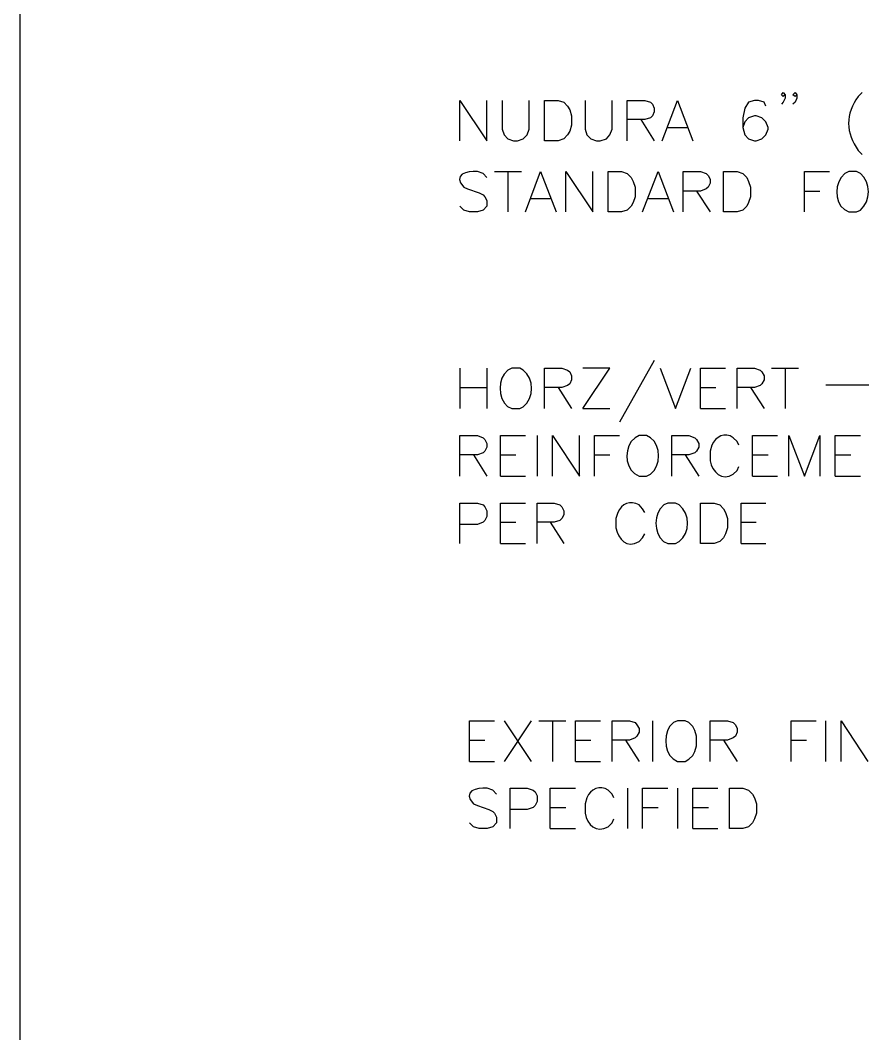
# Model space of a CAD drawing. Header units: millimetres. Extents: x 14 to 201, y 16 to 268.
# Drawn here: x 13.8 to 63.5, y 75.3 to 134.9 of the extents above; entities that cross this region are included whole.
import ezdxf

# ---------------------------------------------------------------- set-up
doc = ezdxf.new("R2010")
doc.units = ezdxf.units.MM
doc.layers.get('0').update_dxf_attribs({"linetype": 'CONTINUOUS'})

msp = doc.modelspace()

# ---------------------------------------------------------------- linework, layer by layer
at = {"color": 0}
for p, q in [((13.8424, 55.4136), (13.8424, 264.541)), ((58.674, 130.555), (58.7802, 130.683)), ((58.7802, 130.683), (58.9068, 130.555)), ((59.3506, 130.555), (59.479, 130.683)), ((59.479, 130.683), (59.5835, 130.555)), ((63.4365, 130.683), (63.2037, 130.451)), ((39.7302, 127.846), (39.7302, 130.218)), ((39.7302, 130.218), (41.3177, 127.846)), ((41.3177, 127.846), (41.3177, 130.218)), ((42.2271, 130.218), (42.2271, 128.524)), ((43.8146, 128.524), (43.8146, 130.218)), ((44.7255, 127.846), (44.7255, 130.218)), ((44.7255, 130.218), (45.5291, 130.218)), ((45.5291, 130.218), (45.8682, 130.112)), ((45.8682, 130.112), (46.0802, 129.879)), ((47.1166, 130.218), (47.1166, 128.524)), ((48.7041, 128.524), (48.7041, 130.218)), ((49.5928, 127.846), (49.5928, 130.218)), ((49.5928, 130.218), (50.6307, 130.218)), ((50.6307, 130.218), (50.9693, 130.112)), ((50.9693, 130.112), (51.0755, 130.006)), ((51.646, 127.846), (52.5568, 130.218)), ((52.5568, 130.218), (53.4666, 127.846)), ((56.7475, 130.112), (56.5146, 129.772)), ((57.0865, 130.218), (56.7475, 130.112)), ((57.3193, 130.218), (57.0865, 130.218)), ((57.6584, 130.112), (57.3193, 130.218)), ((57.7631, 129.879), (57.6584, 130.112)), ((58.7802, 130.451), (58.674, 130.555)), ((58.7802, 130.112), (58.674, 130.006)), ((58.9068, 130.555), (58.7802, 130.451)), ((58.9068, 130.344), (58.7802, 130.112)), ((58.9068, 130.555), (58.9068, 130.344)), ((59.479, 130.451), (59.3506, 130.555)), ((59.479, 130.112), (59.3506, 130.006)), ((59.5835, 130.555), (59.479, 130.451)), ((59.5835, 130.344), (59.479, 130.112)), ((59.5835, 130.555), (59.5835, 130.344)), ((46.0802, 129.879), (46.2068, 129.667)), ((46.2068, 129.667), (46.313, 129.307)), ((51.0755, 130.006), (51.1803, 129.772)), ((51.1803, 129.54), (51.0755, 129.307)), ((51.1803, 129.772), (51.1803, 129.54)), ((56.5146, 129.772), (56.4085, 129.201)), ((46.313, 129.307), (46.313, 128.757)), ((50.6307, 129.096), (49.5928, 129.096)), ((50.3975, 129.096), (51.1803, 127.846)), ((50.9693, 129.201), (50.6307, 129.096)), ((51.0755, 129.307), (50.9693, 129.201)), ((56.4085, 129.201), (56.4085, 128.63)), ((56.5146, 128.968), (56.4085, 128.63)), ((56.7475, 129.201), (56.5146, 128.968)), ((57.0865, 129.307), (56.7475, 129.201)), ((57.1927, 129.307), (57.0865, 129.307)), ((57.5303, 129.201), (57.1927, 129.307)), ((57.7631, 128.968), (57.5303, 129.201)), ((57.8915, 128.63), (57.7631, 128.968)), ((42.2271, 128.524), (42.3541, 128.185)), ((43.7085, 128.185), (43.8146, 128.524)), ((46.2068, 128.418), (46.0802, 128.185)), ((46.313, 128.757), (46.2068, 128.418)), ((47.1166, 128.524), (47.2225, 128.185)), ((48.5771, 128.185), (48.7041, 128.524)), ((51.985, 128.63), (53.129, 128.63)), ((56.4085, 128.63), (56.5146, 128.185)), ((57.7631, 128.185), (57.8915, 128.524)), ((57.8915, 128.524), (57.8915, 128.63)), ((42.3541, 128.185), (42.5662, 127.952)), ((42.5662, 127.952), (42.9052, 127.846)), ((42.9052, 127.846), (43.138, 127.846)), ((43.138, 127.846), (43.4756, 127.952)), ((43.4756, 127.952), (43.7085, 128.185)), ((45.5291, 127.846), (44.7255, 127.846)), ((45.8682, 127.952), (45.5291, 127.846)), ((46.0802, 128.185), (45.8682, 127.952)), ((47.2225, 128.185), (47.4557, 127.952)), ((47.4557, 127.952), (47.7943, 127.846)), ((47.7943, 127.846), (48.0053, 127.846)), ((48.0053, 127.846), (48.3665, 127.952)), ((48.3665, 127.952), (48.5771, 128.185)), ((56.5146, 128.185), (56.7475, 127.952)), ((56.7475, 127.952), (57.0865, 127.846)), ((57.0865, 127.846), (57.1927, 127.846)), ((57.1927, 127.846), (57.5303, 127.952)), ((57.5303, 127.952), (57.7631, 128.185)), ((63.2037, 127.276), (63.4365, 127.043)), ((41.1057, 125.921), (40.7666, 126.026)), ((41.3177, 125.688), (41.1057, 125.921)), ((41.7834, 126.026), (43.3709, 126.026)), ((42.5662, 126.026), (42.5662, 123.656)), ((43.604, 123.656), (44.4927, 126.026)), ((44.4927, 126.026), (45.4021, 123.656)), ((45.974, 123.656), (45.974, 126.026)), ((45.974, 126.026), (47.5615, 123.656)), ((47.5615, 123.656), (47.5615, 126.026)), ((48.471, 123.656), (48.471, 126.026)), ((48.471, 126.026), (49.2552, 126.026)), ((49.2552, 126.026), (49.5928, 125.921)), ((49.5928, 125.921), (49.8256, 125.688)), ((50.5037, 123.656), (51.4131, 126.026)), ((51.4131, 126.026), (52.324, 123.656)), ((52.8959, 123.656), (52.8959, 126.026)), ((52.8959, 126.026), (53.9115, 126.026)), ((53.9115, 126.026), (54.2505, 125.921)), ((54.2505, 125.921), (54.3553, 125.793)), ((55.2662, 123.656), (55.2662, 126.026)), ((55.2662, 126.026), (56.0709, 126.026)), ((56.0709, 126.026), (56.4085, 125.921)), ((56.4085, 125.921), (56.6416, 125.688)), ((60.0287, 123.656), (60.0287, 126.026)), ((60.0287, 126.026), (61.51, 126.026)), ((62.4209, 125.921), (62.188, 125.688)), ((62.654, 126.026), (62.4209, 125.921)), ((63.0975, 126.026), (62.654, 126.026)), ((63.3307, 125.921), (63.0975, 126.026)), ((49.8256, 125.688), (49.954, 125.455)), ((49.954, 125.455), (50.0585, 125.116)), ((54.3553, 125.793), (54.4834, 125.582)), ((54.4834, 125.349), (54.3553, 125.116)), ((54.4834, 125.582), (54.4834, 125.349)), ((56.6416, 125.688), (56.7475, 125.455)), ((56.7475, 125.455), (56.8537, 125.116)), ((39.963, 125.116), (40.1959, 125.01)), ((40.1959, 125.01), (40.8725, 124.777)), ((40.8725, 124.777), (41.1057, 124.671)), ((50.0585, 125.116), (50.0585, 124.544)), ((53.9115, 124.883), (52.8959, 124.883)), ((53.6787, 124.883), (54.4834, 123.656)), ((54.2505, 125.01), (53.9115, 124.883)), ((54.3553, 125.116), (54.2505, 125.01)), ((56.8537, 125.116), (56.8537, 124.544)), ((60.0287, 124.883), (60.9381, 124.883)), ((41.1057, 124.671), (41.2115, 124.544)), ((41.2115, 124.544), (41.3177, 124.333)), ((41.3177, 124.333), (41.3177, 123.994)), ((43.9416, 124.438), (45.0631, 124.438)), ((49.954, 124.205), (49.8256, 123.994)), ((50.0585, 124.544), (49.954, 124.205)), ((50.8427, 124.438), (51.985, 124.438)), ((56.7475, 124.205), (56.6416, 123.994)), ((56.8537, 124.544), (56.7475, 124.205)), ((39.963, 123.762), (39.7302, 123.994)), ((40.3006, 123.656), (39.963, 123.762)), ((40.7666, 123.656), (40.3006, 123.656)), ((41.1057, 123.762), (40.7666, 123.656)), ((41.3177, 123.994), (41.1057, 123.762)), ((49.2552, 123.656), (48.471, 123.656)), ((49.5928, 123.762), (49.2552, 123.656)), ((49.8256, 123.994), (49.5928, 123.762)), ((56.0709, 123.656), (55.2662, 123.656)), ((56.4085, 123.762), (56.0709, 123.656)), ((56.6416, 123.994), (56.4085, 123.762)), ((62.654, 123.656), (63.0975, 123.656)), ((63.0975, 123.656), (63.3307, 123.762)), ((51.1803, 114.913), (49.149, 111.274)), ((39.7302, 114.449), (39.7302, 112.077)), ((41.3177, 114.449), (41.3177, 112.077)), ((42.5662, 114.343), (42.3541, 114.11)), ((42.799, 114.449), (42.5662, 114.343)), ((43.265, 114.449), (42.799, 114.449)), ((43.4756, 114.343), (43.265, 114.449)), ((44.7255, 112.077), (44.7255, 114.449)), ((44.7255, 114.449), (45.7412, 114.449)), ((45.7412, 114.449), (46.0802, 114.343)), ((46.0802, 114.343), (46.2068, 114.237)), ((46.2068, 114.237), (46.313, 114.004)), ((46.313, 114.004), (46.313, 113.771)), ((46.9896, 112.077), (48.5771, 114.449)), ((48.5771, 114.449), (46.9896, 114.449)), ((51.5415, 114.449), (52.4302, 112.077)), ((52.4302, 112.077), (53.3396, 114.449)), ((53.9115, 112.077), (53.9115, 114.449)), ((53.9115, 114.449), (55.3932, 114.449)), ((56.0709, 112.077), (56.0709, 114.449)), ((56.0709, 114.449), (57.0865, 114.449)), ((57.0865, 114.449), (57.4255, 114.343)), ((57.4255, 114.343), (57.5303, 114.237)), ((57.5303, 114.237), (57.6584, 114.004)), ((57.6584, 114.004), (57.6584, 113.771)), ((58.1021, 114.449), (59.6896, 114.449)), ((58.9068, 114.449), (58.9068, 112.077)), ((46.0802, 113.432), (45.7412, 113.326)), ((46.2068, 113.538), (46.0802, 113.432)), ((46.313, 113.771), (46.2068, 113.538)), ((57.4255, 113.432), (57.0865, 113.326)), ((57.5303, 113.538), (57.4255, 113.432)), ((57.6584, 113.771), (57.5303, 113.538)), ((68.7282, 113.454), (61.2994, 113.454)), ((68.7282, 113.454), (61.2994, 113.454)), ((39.7302, 113.326), (41.3177, 113.326)), ((45.7412, 113.326), (44.7255, 113.326)), ((45.5291, 113.326), (46.313, 112.077)), ((53.9115, 113.326), (54.821, 113.326)), ((57.0865, 113.326), (56.0709, 113.326)), ((56.8537, 113.326), (57.6584, 112.077)), ((43.265, 112.077), (43.4756, 112.183)), ((42.799, 112.077), (43.265, 112.077)), ((46.9896, 112.077), (48.5771, 112.077)), ((53.9115, 112.077), (55.3932, 112.077)), ((39.7302, 108.099), (39.7302, 110.49)), ((39.7302, 110.49), (40.7666, 110.49)), ((40.7666, 110.49), (41.1057, 110.363)), ((42.121, 108.099), (42.121, 110.49)), ((42.121, 110.49), (43.604, 110.49)), ((44.2807, 110.49), (44.2807, 108.099)), ((45.1915, 108.099), (45.1915, 110.49)), ((45.1915, 110.49), (46.779, 108.099)), ((46.779, 108.099), (46.779, 110.49)), ((47.6677, 108.099), (47.6677, 110.49)), ((47.6677, 110.49), (49.149, 110.49)), ((50.2916, 110.49), (50.0585, 110.363)), ((50.7365, 110.49), (50.2916, 110.49)), ((50.9693, 110.363), (50.7365, 110.49)), ((52.2182, 108.099), (52.2182, 110.49)), ((52.2182, 110.49), (53.2335, 110.49)), ((53.2335, 110.49), (53.5725, 110.363)), ((56.9807, 108.099), (56.9807, 110.49)), ((56.9807, 110.49), (58.4412, 110.49)), ((59.1178, 108.099), (59.1178, 110.49)), ((59.1178, 110.49), (60.0287, 108.099)), ((60.0287, 108.099), (60.9381, 110.49)), ((60.9381, 110.49), (60.9381, 108.099)), ((61.849, 108.099), (61.849, 110.49)), ((61.849, 110.49), (63.3307, 110.49)), ((41.1057, 110.363), (41.2115, 110.257)), ((41.2115, 110.257), (41.3177, 110.024)), ((41.3177, 109.813), (41.2115, 109.58)), ((41.3177, 110.024), (41.3177, 109.813)), ((50.0585, 110.363), (49.8256, 110.151)), ((53.5725, 110.363), (53.6787, 110.257)), ((53.6787, 110.257), (53.8057, 110.024)), ((53.8057, 109.813), (53.6787, 109.58)), ((53.8057, 110.024), (53.8057, 109.813)), ((54.5881, 109.918), (54.4834, 109.58)), ((56.0709, 110.151), (55.838, 110.363)), ((56.1756, 109.918), (56.0709, 110.151)), ((40.7666, 109.347), (39.7302, 109.347)), ((40.5335, 109.347), (41.3177, 108.099)), ((41.1057, 109.474), (40.7666, 109.347)), ((41.2115, 109.58), (41.1057, 109.474)), ((42.121, 109.347), (43.0318, 109.347)), ((47.6677, 109.347), (48.5771, 109.347)), ((53.2335, 109.347), (52.2182, 109.347)), ((53.0006, 109.347), (53.8057, 108.099)), ((53.5725, 109.474), (53.2335, 109.347)), ((53.6787, 109.58), (53.5725, 109.474)), ((54.4834, 109.58), (54.4834, 109.008)), ((56.9807, 109.347), (57.8915, 109.347)), ((61.849, 109.347), (62.7585, 109.347)), ((56.0709, 108.436), (56.1756, 108.669)), ((42.121, 108.099), (43.604, 108.099)), ((50.2916, 108.099), (50.7365, 108.099)), ((50.7365, 108.099), (50.9693, 108.226)), ((55.838, 108.226), (56.0709, 108.436)), ((56.9807, 108.099), (58.4412, 108.099)), ((61.849, 108.099), (63.3307, 108.099)), ((39.7302, 104.14), (39.7302, 106.511)), ((39.7302, 106.511), (40.7666, 106.511)), ((40.7666, 106.511), (41.1057, 106.405)), ((41.1057, 106.405), (41.2115, 106.299)), ((41.2115, 106.299), (41.3177, 106.066)), ((42.121, 104.14), (42.121, 106.511)), ((42.121, 106.511), (43.604, 106.511)), ((44.2807, 104.14), (44.2807, 106.511)), ((44.2807, 106.511), (45.296, 106.511)), ((45.296, 106.511), (45.635, 106.405)), ((45.635, 106.405), (45.7412, 106.299)), ((45.7412, 106.299), (45.8682, 106.066)), ((50.5037, 106.172), (50.2916, 106.405)), ((51.7521, 106.405), (51.5415, 106.172)), ((51.985, 106.511), (51.7521, 106.405)), ((52.4302, 106.511), (51.985, 106.511)), ((52.663, 106.405), (52.4302, 106.511)), ((53.9115, 104.14), (53.9115, 106.511)), ((53.9115, 106.511), (54.7165, 106.511)), ((54.7165, 106.511), (55.0541, 106.405)), ((55.0541, 106.405), (55.2662, 106.172)), ((56.304, 104.14), (56.304, 106.511)), ((56.304, 106.511), (57.7631, 106.511)), ((41.3177, 105.727), (41.2115, 105.494)), ((41.3177, 106.066), (41.3177, 105.727)), ((45.7412, 105.6), (45.635, 105.494)), ((45.8682, 105.833), (45.7412, 105.6)), ((45.8682, 106.066), (45.8682, 105.833)), ((49.0432, 105.96), (48.9162, 105.6)), ((48.9162, 105.6), (48.9162, 105.051)), ((50.6307, 105.96), (50.5037, 106.172)), ((55.2662, 106.172), (55.3932, 105.96)), ((55.3932, 105.96), (55.499, 105.6)), ((55.499, 105.6), (55.499, 105.051)), ((40.7666, 105.261), (39.7302, 105.261)), ((41.1057, 105.388), (40.7666, 105.261)), ((41.2115, 105.494), (41.1057, 105.388)), ((42.121, 105.388), (43.0318, 105.388)), ((45.296, 105.388), (44.2807, 105.388)), ((45.0631, 105.388), (45.8682, 104.14)), ((45.635, 105.494), (45.296, 105.388)), ((55.499, 105.051), (55.3932, 104.712)), ((56.304, 105.388), (57.1927, 105.388)), ((50.2916, 104.246), (50.5037, 104.479)), ((50.5037, 104.479), (50.6307, 104.712)), ((55.2662, 104.479), (55.0541, 104.246)), ((55.3932, 104.712), (55.2662, 104.479)), ((42.121, 104.14), (43.604, 104.14)), ((51.985, 104.14), (52.4302, 104.14)), ((52.4302, 104.14), (52.663, 104.246)), ((54.7165, 104.14), (53.9115, 104.14)), ((55.0541, 104.246), (54.7165, 104.14)), ((56.304, 104.14), (57.7631, 104.14)), ((40.3006, 91.313), (40.3006, 93.7052)), ((40.3006, 93.7052), (41.7834, 93.7052)), ((42.3541, 93.7052), (43.9416, 91.313)), ((43.9416, 93.7052), (42.3541, 91.313)), ((44.3865, 93.7052), (45.974, 93.7052)), ((45.1915, 93.7052), (45.1915, 91.313)), ((46.5459, 91.313), (46.5459, 93.7052)), ((46.5459, 93.7052), (48.0275, 93.7052)), ((48.7041, 91.313), (48.7041, 93.7052)), ((48.7041, 93.7052), (49.7209, 93.7052)), ((49.7209, 93.7052), (50.0585, 93.599)), ((51.0755, 93.7052), (51.0755, 91.313)), ((52.5568, 93.7052), (52.324, 93.599)), ((53.0006, 93.7052), (52.5568, 93.7052)), ((53.2335, 93.599), (53.0006, 93.7052)), ((54.4834, 91.313), (54.4834, 93.7052)), ((54.4834, 93.7052), (55.499, 93.7052)), ((55.499, 93.7052), (55.838, 93.599)), ((59.2459, 91.313), (59.2459, 93.7052)), ((59.2459, 93.7052), (60.7275, 93.7052)), ((61.2771, 93.7052), (61.2771, 91.313)), ((62.188, 91.313), (62.188, 93.7052)), ((62.188, 93.7052), (63.7755, 91.313)), ((50.0585, 93.599), (50.1646, 93.4724)), ((50.1646, 93.4724), (50.2916, 93.2395)), ((50.2916, 93.2395), (50.2916, 93.0271)), ((52.324, 93.599), (52.0912, 93.3662)), ((53.4666, 93.3662), (53.2335, 93.599)), ((53.5725, 93.1333), (53.4666, 93.3662)), ((53.6787, 92.7943), (53.5725, 93.1333)), ((55.838, 93.599), (55.965, 93.4724)), ((55.965, 93.4724), (56.0709, 93.2395)), ((56.0709, 93.2395), (56.0709, 93.0271)), ((40.3006, 92.5615), (41.2115, 92.5615)), ((46.5459, 92.5615), (47.4557, 92.5615)), ((49.7209, 92.5615), (48.7041, 92.5615)), ((49.488, 92.5615), (50.2916, 91.313)), ((50.0585, 92.6881), (49.7209, 92.5615)), ((50.1646, 92.7943), (50.0585, 92.6881)), ((50.2916, 93.0271), (50.1646, 92.7943)), ((53.6787, 92.2239), (53.6787, 92.7943)), ((55.499, 92.5615), (54.4834, 92.5615)), ((55.2662, 92.5615), (56.0709, 91.313)), ((55.838, 92.6881), (55.499, 92.5615)), ((55.965, 92.7943), (55.838, 92.6881)), ((56.0709, 93.0271), (55.965, 92.7943)), ((59.2459, 92.5615), (60.1557, 92.5615)), ((53.4666, 91.652), (53.5725, 91.8849)), ((53.5725, 91.8849), (53.6787, 92.2239)), ((40.3006, 91.313), (41.7834, 91.313)), ((46.5459, 91.313), (48.0275, 91.313)), ((52.5568, 91.313), (53.0006, 91.313)), ((53.0006, 91.313), (53.2335, 91.4396)), ((53.2335, 91.4396), (53.4666, 91.652)), ((41.6775, 89.6193), (41.3385, 89.7255)), ((41.8881, 89.3865), (41.6775, 89.6193)), ((42.6932, 87.3552), (42.6932, 89.7255)), ((42.6932, 89.7255), (43.7085, 89.7255)), ((43.7085, 89.7255), (44.0475, 89.6193)), ((44.0475, 89.6193), (44.1745, 89.5131)), ((44.1745, 89.5131), (44.2807, 89.2803)), ((45.0631, 87.3552), (45.0631, 89.7255)), ((45.0631, 89.7255), (46.5459, 89.7255)), ((48.7041, 89.3865), (48.471, 89.6193)), ((49.615, 89.7255), (49.615, 87.3552)), ((50.5037, 87.3552), (50.5037, 89.7255)), ((50.5037, 89.7255), (51.985, 89.7255)), ((52.5568, 89.7255), (52.5568, 87.3552)), ((53.4666, 87.3552), (53.4666, 89.7255)), ((53.4666, 89.7255), (54.9271, 89.7255)), ((55.626, 87.3552), (55.626, 89.7255)), ((55.626, 89.7255), (56.4085, 89.7255)), ((56.4085, 89.7255), (56.7475, 89.6193)), ((56.7475, 89.6193), (56.9807, 89.3865)), ((44.2807, 88.9427), (44.1745, 88.7099)), ((44.2807, 89.2803), (44.2807, 88.9427)), ((47.2225, 89.1755), (47.1166, 88.816)), ((48.81, 89.1755), (48.7041, 89.3865)), ((56.9807, 89.3865), (57.0865, 89.1755)), ((57.0865, 89.1755), (57.2135, 88.816)), ((40.5335, 88.816), (40.7666, 88.7099)), ((40.7666, 88.7099), (41.4443, 88.477)), ((41.4443, 88.477), (41.6775, 88.3708)), ((41.6775, 88.3708), (41.7834, 88.2646)), ((43.7085, 88.477), (42.6932, 88.477)), ((44.0475, 88.6037), (43.7085, 88.477)), ((44.1745, 88.7099), (44.0475, 88.6037)), ((45.0631, 88.6037), (45.974, 88.6037)), ((47.1166, 88.816), (47.1166, 88.2646)), ((50.5037, 88.6037), (51.4131, 88.6037)), ((53.4666, 88.6037), (54.3775, 88.6037)), ((57.2135, 88.816), (57.2135, 88.2646)), ((41.7834, 88.2646), (41.8881, 88.0318)), ((41.8881, 88.0318), (41.8881, 87.6928)), ((48.7041, 87.6928), (48.81, 87.9256)), ((57.0865, 87.9256), (56.9807, 87.6928)), ((57.2135, 88.2646), (57.0865, 87.9256)), ((40.5335, 87.4614), (40.3006, 87.6928)), ((40.8725, 87.3552), (40.5335, 87.4614)), ((41.3385, 87.3552), (40.8725, 87.3552)), ((41.6775, 87.4614), (41.3385, 87.3552)), ((41.8881, 87.6928), (41.6775, 87.4614)), ((45.0631, 87.3552), (46.5459, 87.3552)), ((48.471, 87.4614), (48.7041, 87.6928)), ((53.4666, 87.3552), (54.9271, 87.3552)), ((56.4085, 87.3552), (55.626, 87.3552)), ((56.7475, 87.4614), (56.4085, 87.3552)), ((56.9807, 87.6928), (56.7475, 87.4614))]:
    msp.add_line(p, q, dxfattribs=at)
for points in [[(63.2037, 130.451), (62.4417, 129.464), (62.4554, 128.265), (63.2037, 127.276)], [(40.7666, 126.026), (40.1546, 126.122), (39.2726, 125.815), (39.963, 125.116)], [(63.3307, 123.762), (63.9713, 124.299), (63.9466, 125.386), (63.3307, 125.921)], [(62.188, 125.688), (61.7636, 125.049), (61.8546, 123.941), (62.654, 123.656)], [(42.3541, 114.11), (41.898, 113.549), (42.0702, 112.285), (42.799, 112.077)], [(43.4756, 112.183), (44.1166, 112.7), (44.1304, 113.829), (43.4756, 114.343)], [(55.838, 110.363), (55.3558, 110.739), (54.7839, 110.414), (54.5881, 109.918)], [(49.8256, 110.151), (49.3998, 109.498), (49.4979, 108.413), (50.2916, 108.099)], [(50.9693, 108.226), (51.5938, 108.695), (51.5938, 109.893), (50.9693, 110.363)], [(54.4834, 109.008), (54.5814, 108.369), (55.2016, 107.757), (55.838, 108.226)], [(50.2916, 106.405), (49.7995, 106.717), (49.2319, 106.484), (49.0432, 105.96)], [(52.663, 104.246), (53.3026, 104.763), (53.3178, 105.891), (52.663, 106.405)], [(51.5415, 106.172), (51.084, 105.611), (51.2561, 104.348), (51.985, 104.14)], [(48.9162, 105.051), (49.0859, 104.367), (49.5529, 103.839), (50.2916, 104.246)], [(52.0912, 93.3662), (51.7052, 92.7294), (51.7645, 91.5995), (52.5568, 91.313)], [(41.3385, 89.7255), (40.7211, 89.8151), (39.853, 89.5255), (40.5335, 88.816)], [(48.471, 89.6193), (47.9972, 89.9238), (47.4031, 89.698), (47.2225, 89.1755)], [(47.1166, 88.2646), (47.2362, 87.5563), (47.7739, 87.0712), (48.471, 87.4614)]]:
    msp.add_open_spline(points, degree=3, dxfattribs=at)

doc.saveas('drawing.dxf')
